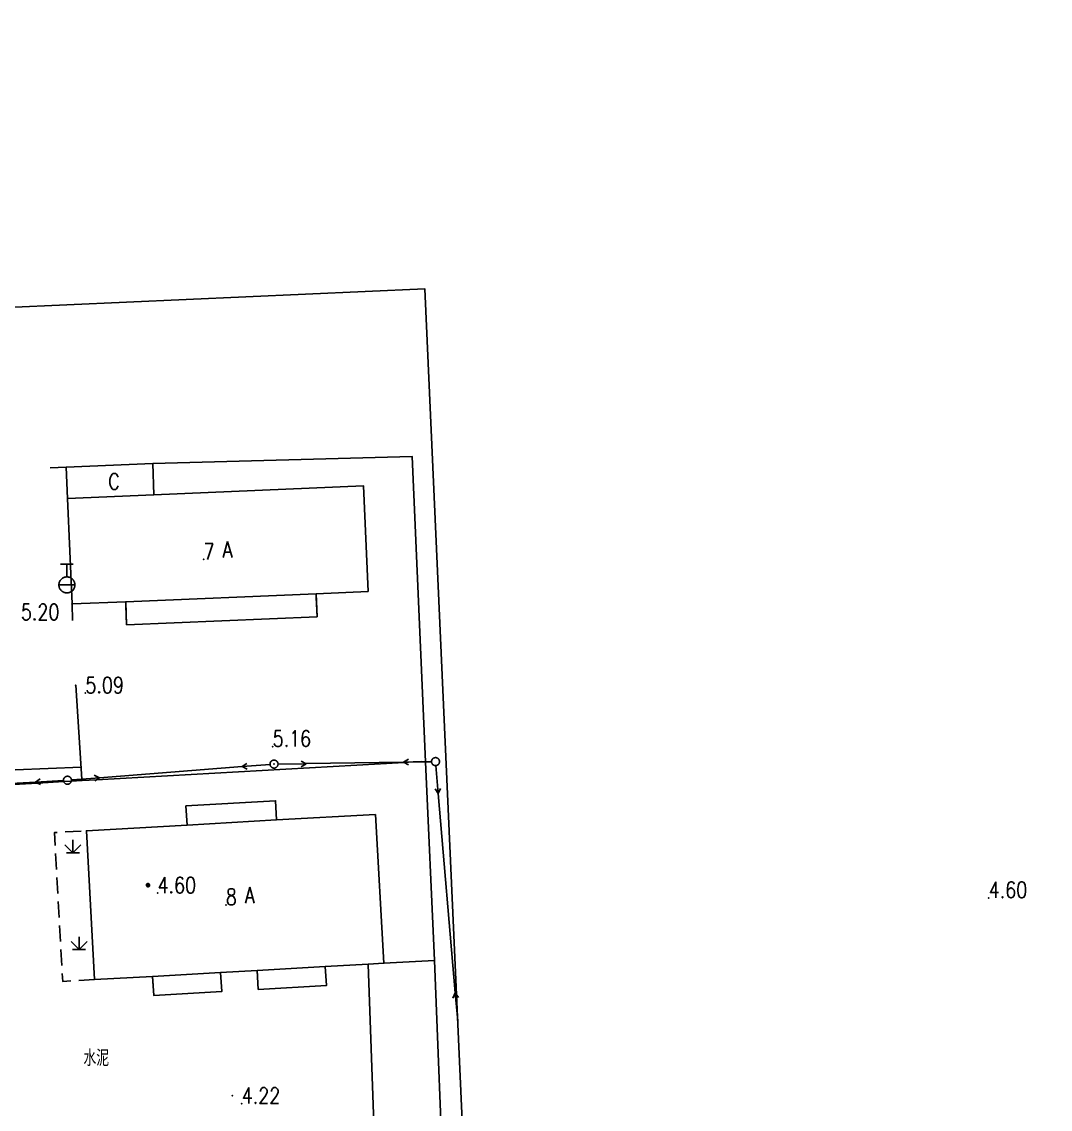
# Model space of a CAD drawing. Extents: x 500064 to 501389, y 2542464 to 2545400.
# Drawn here: x 500977.9 to 501042.1, y 2542775.5 to 2542843.4 of the extents above; entities that cross this region are included whole.
import ezdxf

# ---------------------------------------------------------------- set-up
doc = ezdxf.new("R2010")
doc.units = 0
doc.header["$LTSCALE"] = 0.5
doc.linetypes.add('CENTER', pattern=[50.8, 31.75, -6.35, 6.35, -6.35])
doc.layers.add('地形图', color=8, linetype='CONTINUOUS')
doc.styles.add('HZ', font='romans.shx', dxfattribs={"width": 0.8, "bigfont": 'hztxt.shx'})

msp = doc.modelspace()

# ---------------------------------------------------------------- linework, layer by layer
at = {"layer": '地形图', "linetype": 'Continuous'}
msp.add_lwpolyline([(501051.765, 2542864.58), (501048.881, 2542930.755), (500945.758, 2542926.198), (500949.738, 2542836.138), (500957.78, 2542836.499), (500958.294, 2542824.71), (501003.023, 2542826.72), (501006.649, 2542745.998), (501083.569, 2542749.427), (501082.741, 2542767.84), (501075.226, 2542767.514), (501073.683, 2542803.233), (501081.204, 2542803.584), (501080.395, 2542822.073), (501053.731, 2542820.719), (501053.374, 2542829.192), (501045.364, 2542828.835), (501043.755, 2542864.223)], close=True, dxfattribs=at)
at = {"layer": '地形图'}
for points in [[(501003.623, 2542784.773), (501003.074, 2542797.183), (501002.23, 2542816.253), (500986.03, 2542815.814)], [(500979.636, 2542815.534), (500980.634, 2542815.587)], [(500980.274, 2542809.528), (500980.674, 2542809.528), (500981.074, 2542809.528)], [(500980.674, 2542808.728), (500980.674, 2542809.528)], [(500980.674, 2542807.728), (500980.706, 2542807.729), (500980.737, 2542807.732), (500980.768, 2542807.737), (500980.798, 2542807.744), (500980.829, 2542807.753), (500980.858, 2542807.763), (500980.887, 2542807.776), (500980.915, 2542807.79), (500980.942, 2542807.806), (500980.968, 2542807.824), (500980.993, 2542807.843), (500981.016, 2542807.864), (500981.039, 2542807.886), (500981.059, 2542807.909), (500981.079, 2542807.934), (500981.096, 2542807.96), (500981.112, 2542807.987), (500981.127, 2542808.015), (500981.139, 2542808.044), (500981.15, 2542808.074), (500981.158, 2542808.104), (500981.165, 2542808.134), (500981.17, 2542808.165), (500981.173, 2542808.197), (500981.174, 2542808.228), (500981.173, 2542808.259), (500981.17, 2542808.291), (500981.165, 2542808.322), (500981.158, 2542808.352), (500981.15, 2542808.383), (500981.139, 2542808.412), (500981.127, 2542808.441), (500981.112, 2542808.469), (500981.096, 2542808.496), (500981.079, 2542808.522), (500981.059, 2542808.547), (500981.039, 2542808.57), (500981.016, 2542808.593), (500980.993, 2542808.613), (500980.968, 2542808.633), (500980.942, 2542808.65), (500980.915, 2542808.666), (500980.887, 2542808.68), (500980.858, 2542808.693), (500980.829, 2542808.704), (500980.798, 2542808.712), (500980.768, 2542808.719), (500980.737, 2542808.724), (500980.706, 2542808.727), (500980.674, 2542808.728), (500980.643, 2542808.727), (500980.611, 2542808.724), (500980.58, 2542808.719), (500980.55, 2542808.712), (500980.52, 2542808.704), (500980.49, 2542808.693), (500980.461, 2542808.68), (500980.433, 2542808.666), (500980.406, 2542808.65), (500980.38, 2542808.633), (500980.355, 2542808.613), (500980.332, 2542808.593), (500980.31, 2542808.57), (500980.289, 2542808.547), (500980.27, 2542808.522), (500980.252, 2542808.496), (500980.236, 2542808.469), (500980.222, 2542808.441), (500980.209, 2542808.412), (500980.199, 2542808.383), (500980.19, 2542808.352), (500980.183, 2542808.322), (500980.178, 2542808.291), (500980.175, 2542808.259), (500980.174, 2542808.228), (500980.175, 2542808.197), (500980.178, 2542808.165), (500980.183, 2542808.134), (500980.19, 2542808.104), (500980.199, 2542808.074), (500980.209, 2542808.044), (500980.222, 2542808.015), (500980.236, 2542807.987), (500980.252, 2542807.96), (500980.27, 2542807.934), (500980.289, 2542807.909), (500980.31, 2542807.886), (500980.332, 2542807.864), (500980.355, 2542807.843), (500980.38, 2542807.824), (500980.406, 2542807.806), (500980.433, 2542807.79), (500980.461, 2542807.776), (500980.49, 2542807.763), (500980.52, 2542807.753), (500980.55, 2542807.744), (500980.58, 2542807.737), (500980.611, 2542807.732), (500980.643, 2542807.729), (500980.674, 2542807.728)], [(500980.174, 2542808.228), (500981.174, 2542808.228)], [(500984.355, 2542806.935), (500984.406, 2542805.736), (500996.295, 2542806.237), (500996.245, 2542807.436)], [(500980.994, 2542807.037), (500981.027, 2542806)], [(500981.232, 2542801.964), (500981.617, 2542796.101), (500981.623, 2542796.009)], [(501002.823, 2542797.201), (501002.301, 2542797.172), (501001.731, 2542797.14), (500982.518, 2542796.059), (500981.623, 2542796.009), (500980.951, 2542795.971), (500980.474, 2542795.944), (500978.843, 2542795.852), (500966.361, 2542795.151), (500964.743, 2542795.06), (500964.733, 2542795.059), (500964.257, 2542795.032), (500952.41, 2542794.366), (500953.476, 2542776.43)], [(500991.614, 2542796.884), (500991.905, 2542797.084)], [(500993.358, 2542797.02), (500991.614, 2542796.884)], [(500993.608, 2542796.79), (500993.623, 2542796.79), (500993.639, 2542796.792), (500993.654, 2542796.794), (500993.67, 2542796.798), (500993.685, 2542796.802), (500993.7, 2542796.807), (500993.714, 2542796.814), (500993.728, 2542796.821), (500993.741, 2542796.829), (500993.754, 2542796.838), (500993.767, 2542796.847), (500993.779, 2542796.858), (500993.79, 2542796.869), (500993.8, 2542796.881), (500993.81, 2542796.893), (500993.819, 2542796.906), (500993.827, 2542796.919), (500993.834, 2542796.933), (500993.84, 2542796.948), (500993.845, 2542796.963), (500993.85, 2542796.978), (500993.853, 2542796.993), (500993.856, 2542797.009), (500993.857, 2542797.024), (500993.858, 2542797.04), (500993.857, 2542797.042), (500993.857, 2542797.056), (500993.856, 2542797.071), (500993.853, 2542797.087), (500993.85, 2542797.102), (500993.845, 2542797.117), (500993.84, 2542797.132), (500993.834, 2542797.146), (500993.827, 2542797.16), (500993.819, 2542797.174), (500993.81, 2542797.187), (500993.8, 2542797.199), (500993.79, 2542797.211), (500993.779, 2542797.222), (500993.767, 2542797.232), (500993.754, 2542797.242), (500993.741, 2542797.251), (500993.728, 2542797.259), (500993.714, 2542797.266), (500993.7, 2542797.272), (500993.685, 2542797.278), (500993.67, 2542797.282), (500993.654, 2542797.285), (500993.639, 2542797.288), (500993.623, 2542797.289), (500993.608, 2542797.29), (500993.592, 2542797.289), (500993.576, 2542797.288), (500993.561, 2542797.285), (500993.545, 2542797.282), (500993.53, 2542797.278), (500993.515, 2542797.272), (500993.501, 2542797.266), (500993.487, 2542797.259), (500993.474, 2542797.251), (500993.461, 2542797.242), (500993.448, 2542797.232), (500993.436, 2542797.222), (500993.425, 2542797.211), (500993.415, 2542797.199), (500993.405, 2542797.187), (500993.396, 2542797.174), (500993.388, 2542797.16), (500993.381, 2542797.146), (500993.375, 2542797.132), (500993.37, 2542797.117), (500993.365, 2542797.102), (500993.362, 2542797.087), (500993.359, 2542797.071), (500993.358, 2542797.056), (500993.358, 2542797.04), (500993.358, 2542797.024), (500993.358, 2542797.02), (500993.359, 2542797.009), (500993.362, 2542796.993), (500993.365, 2542796.978), (500993.37, 2542796.963), (500993.375, 2542796.948), (500993.381, 2542796.933), (500993.388, 2542796.919), (500993.396, 2542796.906), (500993.405, 2542796.893), (500993.415, 2542796.881), (500993.425, 2542796.869), (500993.436, 2542796.858), (500993.448, 2542796.847), (500993.461, 2542796.838), (500993.474, 2542796.829), (500993.487, 2542796.821), (500993.501, 2542796.814), (500993.515, 2542796.807), (500993.53, 2542796.802), (500993.545, 2542796.798), (500993.561, 2542796.794), (500993.576, 2542796.792), (500993.592, 2542796.79), (500993.608, 2542796.79)], [(500993.857, 2542797.042), (500995.607, 2542797.056)], [(500995.3, 2542797.231), (500995.607, 2542797.056)], [(500995.607, 2542797.056), (500995.303, 2542796.877)], [(500995.607, 2542797.07), (501001.69, 2542797.162)], [(501001.69, 2542797.162), (501001.994, 2542797.344)], [(501003.44, 2542797.189), (501003.074, 2542797.183), (501002.301, 2542797.172), (501001.69, 2542797.162)], [(501001.999, 2542796.99), (501001.731, 2542797.14), (501001.69, 2542797.162)], [(501003.69, 2542796.943), (501003.706, 2542796.943), (501003.712, 2542796.944), (501003.722, 2542796.945), (501003.737, 2542796.947), (501003.752, 2542796.951), (501003.768, 2542796.955), (501003.782, 2542796.96), (501003.797, 2542796.967), (501003.811, 2542796.974), (501003.824, 2542796.982), (501003.837, 2542796.99), (501003.85, 2542797), (501003.861, 2542797.01), (501003.873, 2542797.022), (501003.883, 2542797.033), (501003.893, 2542797.046), (501003.901, 2542797.059), (501003.909, 2542797.072), (501003.916, 2542797.086), (501003.923, 2542797.101), (501003.928, 2542797.115), (501003.932, 2542797.131), (501003.936, 2542797.146), (501003.938, 2542797.161), (501003.94, 2542797.177), (501003.94, 2542797.193), (501003.94, 2542797.208), (501003.938, 2542797.224), (501003.936, 2542797.24), (501003.932, 2542797.255), (501003.928, 2542797.27), (501003.923, 2542797.285), (501003.916, 2542797.299), (501003.909, 2542797.313), (501003.901, 2542797.327), (501003.893, 2542797.34), (501003.883, 2542797.352), (501003.873, 2542797.364), (501003.861, 2542797.375), (501003.85, 2542797.385), (501003.837, 2542797.395), (501003.824, 2542797.404), (501003.811, 2542797.412), (501003.797, 2542797.419), (501003.782, 2542797.425), (501003.768, 2542797.43), (501003.752, 2542797.435), (501003.737, 2542797.438), (501003.722, 2542797.441), (501003.706, 2542797.442), (501003.69, 2542797.443), (501003.675, 2542797.442), (501003.659, 2542797.441), (501003.643, 2542797.438), (501003.628, 2542797.435), (501003.613, 2542797.43), (501003.598, 2542797.425), (501003.584, 2542797.419), (501003.57, 2542797.412), (501003.556, 2542797.404), (501003.543, 2542797.395), (501003.531, 2542797.385), (501003.519, 2542797.375), (501003.508, 2542797.364), (501003.498, 2542797.352), (501003.488, 2542797.34), (501003.479, 2542797.327), (501003.471, 2542797.313), (501003.464, 2542797.299), (501003.458, 2542797.285), (501003.453, 2542797.27), (501003.448, 2542797.255), (501003.445, 2542797.24), (501003.442, 2542797.224), (501003.441, 2542797.208), (501003.44, 2542797.193), (501003.44, 2542797.189), (501003.441, 2542797.177), (501003.442, 2542797.161), (501003.445, 2542797.146), (501003.448, 2542797.131), (501003.453, 2542797.115), (501003.458, 2542797.101), (501003.464, 2542797.086), (501003.471, 2542797.072), (501003.479, 2542797.059), (501003.488, 2542797.046), (501003.498, 2542797.033), (501003.508, 2542797.022), (501003.519, 2542797.01), (501003.531, 2542797), (501003.543, 2542796.99), (501003.556, 2542796.982), (501003.57, 2542796.974), (501003.584, 2542796.967), (501003.598, 2542796.96), (501003.613, 2542796.955), (501003.628, 2542796.951), (501003.643, 2542796.947), (501003.659, 2542796.945), (501003.675, 2542796.943), (501003.69, 2542796.943)], [(501003.712, 2542796.944), (501003.861, 2542795.2)], [(500952.409, 2542794.366), (500952.35, 2542795.074), (500952.363, 2542795.321), (500952.44, 2542795.484), (500952.553, 2542795.609), (500952.699, 2542795.686), (500981.568, 2542796.845)], [(500980.709, 2542795.78), (500980.724, 2542795.781), (500980.74, 2542795.782), (500980.756, 2542795.785), (500980.771, 2542795.788), (500980.786, 2542795.793), (500980.801, 2542795.798), (500980.815, 2542795.804), (500980.829, 2542795.811), (500980.843, 2542795.819), (500980.856, 2542795.828), (500980.868, 2542795.838), (500980.88, 2542795.848), (500980.891, 2542795.859), (500980.901, 2542795.871), (500980.911, 2542795.884), (500980.92, 2542795.897), (500980.928, 2542795.91), (500980.935, 2542795.924), (500980.941, 2542795.938), (500980.946, 2542795.953), (500980.951, 2542795.968), (500980.951, 2542795.971), (500980.954, 2542795.984), (500980.957, 2542795.999), (500980.958, 2542796.015), (500980.959, 2542796.03), (500980.958, 2542796.046), (500980.958, 2542796.05), (500980.957, 2542796.062), (500980.954, 2542796.077), (500980.951, 2542796.093), (500980.946, 2542796.108), (500980.941, 2542796.122), (500980.935, 2542796.137), (500980.928, 2542796.151), (500980.92, 2542796.164), (500980.911, 2542796.177), (500980.901, 2542796.19), (500980.891, 2542796.202), (500980.88, 2542796.213), (500980.868, 2542796.223), (500980.856, 2542796.233), (500980.843, 2542796.242), (500980.829, 2542796.25), (500980.815, 2542796.257), (500980.801, 2542796.263), (500980.786, 2542796.268), (500980.771, 2542796.273), (500980.756, 2542796.276), (500980.74, 2542796.279), (500980.724, 2542796.28), (500980.709, 2542796.28), (500980.693, 2542796.28), (500980.677, 2542796.279), (500980.662, 2542796.276), (500980.647, 2542796.273), (500980.631, 2542796.268), (500980.617, 2542796.263), (500980.602, 2542796.257), (500980.588, 2542796.25), (500980.575, 2542796.242), (500980.562, 2542796.233), (500980.549, 2542796.223), (500980.538, 2542796.213), (500980.526, 2542796.202), (500980.516, 2542796.19), (500980.506, 2542796.177), (500980.498, 2542796.164), (500980.49, 2542796.151), (500980.482, 2542796.137), (500980.476, 2542796.122), (500980.471, 2542796.108), (500980.467, 2542796.093), (500980.463, 2542796.077), (500980.461, 2542796.062), (500980.459, 2542796.046), (500980.459, 2542796.03), (500980.459, 2542796.017), (500980.459, 2542796.015), (500980.461, 2542795.999), (500980.463, 2542795.984), (500980.467, 2542795.968), (500980.471, 2542795.953), (500980.474, 2542795.944), (500980.476, 2542795.938), (500980.482, 2542795.924), (500980.49, 2542795.91), (500980.498, 2542795.897), (500980.506, 2542795.884), (500980.516, 2542795.871), (500980.526, 2542795.859), (500980.538, 2542795.848), (500980.549, 2542795.838), (500980.562, 2542795.828), (500980.575, 2542795.819), (500980.588, 2542795.811), (500980.602, 2542795.804), (500980.617, 2542795.798), (500980.631, 2542795.793), (500980.647, 2542795.788), (500980.662, 2542795.785), (500980.677, 2542795.782), (500980.693, 2542795.781), (500980.709, 2542795.78)], [(500982.384, 2542796.339), (500982.703, 2542796.186)], [(500982.703, 2542796.186), (500991.614, 2542796.884)], [(500991.933, 2542796.731), (500991.614, 2542796.884)], [(500966.487, 2542795.233), (500978.712, 2542795.919)], [(500978.712, 2542795.919), (500979.008, 2542796.112)], [(500980.459, 2542796.017), (500978.712, 2542795.919)], [(500979.027, 2542795.759), (500978.843, 2542795.852), (500978.712, 2542795.919)], [(500980.958, 2542796.05), (500981.617, 2542796.101), (500982.703, 2542796.186)], [(500982.703, 2542796.186), (500982.518, 2542796.059), (500982.411, 2542795.986)], [(501003.861, 2542795.2), (501003.659, 2542795.49)], [(501004.011, 2542795.52), (501003.861, 2542795.2)], [(501003.861, 2542795.2), (501004.927, 2542782.745)], [(500993.769, 2542793.556), (500993.7, 2542794.754), (500988.109, 2542794.431), (500988.178, 2542793.233)], [(500980.575, 2542792.804), (500981.573, 2542792.86)], [(500979.938, 2542791.952), (500979.891, 2542792.765), (500980.076, 2542792.775)], [(500981.054, 2542791.501), (500981.054, 2542792.301)], [(500980.554, 2542792.001), (500981.054, 2542791.501)], [(500980.654, 2542791.501), (500981.054, 2542791.501), (500981.454, 2542791.501)], [(500981.054, 2542791.501), (500981.554, 2542792.001)], [(500980.021, 2542790.454), (500979.966, 2542791.452)], [(500980.105, 2542788.956), (500980.049, 2542789.955)], [(500985.738, 2542789.377), (500985.748, 2542789.377), (500985.758, 2542789.379), (500985.768, 2542789.382), (500985.778, 2542789.385), (500985.787, 2542789.39), (500985.796, 2542789.396), (500985.804, 2542789.402), (500985.812, 2542789.41), (500985.818, 2542789.418), (500985.822, 2542789.423), (500985.824, 2542789.427), (500985.829, 2542789.436), (500985.833, 2542789.446), (500985.835, 2542789.456), (500985.837, 2542789.466), (500985.837, 2542789.477), (500985.837, 2542789.487), (500985.835, 2542789.498), (500985.833, 2542789.508), (500985.829, 2542789.517), (500985.826, 2542789.524), (500985.824, 2542789.527), (500985.818, 2542789.536), (500985.812, 2542789.544), (500985.804, 2542789.551), (500985.796, 2542789.558), (500985.787, 2542789.563), (500985.786, 2542789.564), (500985.778, 2542789.568), (500985.768, 2542789.572), (500985.758, 2542789.575), (500985.748, 2542789.576), (500985.738, 2542789.577), (500985.727, 2542789.576), (500985.717, 2542789.575), (500985.707, 2542789.572), (500985.697, 2542789.568), (500985.687, 2542789.563), (500985.679, 2542789.558), (500985.671, 2542789.551), (500985.663, 2542789.544), (500985.657, 2542789.536), (500985.654, 2542789.531), (500985.651, 2542789.527), (500985.646, 2542789.517), (500985.642, 2542789.508), (500985.64, 2542789.498), (500985.638, 2542789.487), (500985.638, 2542789.477), (500985.638, 2542789.466), (500985.64, 2542789.456), (500985.642, 2542789.446), (500985.646, 2542789.436), (500985.649, 2542789.43), (500985.651, 2542789.427), (500985.657, 2542789.418), (500985.663, 2542789.41), (500985.671, 2542789.402), (500985.679, 2542789.396), (500985.687, 2542789.39), (500985.689, 2542789.39), (500985.697, 2542789.385), (500985.707, 2542789.382), (500985.717, 2542789.379), (500985.727, 2542789.377), (500985.738, 2542789.377)], [(500985.689, 2542789.39), (500985.822, 2542789.423), (500985.824, 2542789.427), (500985.651, 2542789.427), (500985.649, 2542789.43), (500985.837, 2542789.477), (500985.638, 2542789.477), (500985.826, 2542789.524), (500985.824, 2542789.527), (500985.651, 2542789.527), (500985.654, 2542789.531), (500985.786, 2542789.564)], [(500980.189, 2542787.459), (500980.133, 2542788.457)], [(500980.273, 2542785.961), (500980.217, 2542786.96)], [(500981.431, 2542785.459), (500981.431, 2542786.259)], [(500980.357, 2542784.463), (500980.301, 2542785.462)], [(500980.931, 2542785.959), (500981.431, 2542785.459)], [(500981.031, 2542785.459), (500981.431, 2542785.459), (500981.831, 2542785.459)], [(500981.431, 2542785.459), (500981.931, 2542785.959)], [(500986.022, 2542783.787), (500986.092, 2542782.589), (500990.344, 2542782.834), (500990.275, 2542784.032)], [(500992.551, 2542784.164), (500992.621, 2542782.966), (500996.874, 2542783.211), (500996.804, 2542784.409)], [(500980.911, 2542783.494), (500980.412, 2542783.465), (500980.385, 2542783.964)], [(500982.408, 2542783.578), (500981.411, 2542783.522)], [(501004.777, 2542782.425), (501004.927, 2542782.745)], [(501004.927, 2542782.745), (501005.129, 2542782.455)], [(501005.076, 2542781.002), (501004.927, 2542782.745)]]:
    msp.add_lwpolyline(points, dxfattribs=at)
for points in [[(500980.717, 2542813.631), (500986.112, 2542813.859), (500986.03, 2542815.814), (500980.634, 2542815.587)], [(500980.717, 2542813.631), (500980.994, 2542807.037), (500984.345, 2542807.178), (500996.235, 2542807.679), (500999.478, 2542807.816), (500999.2, 2542814.41), (500986.112, 2542813.859)], [(500996.235, 2542807.679), (500984.345, 2542807.178), (500984.406, 2542805.736), (500996.295, 2542806.237)], [(500993.769, 2542793.549), (500993.7, 2542794.754), (500988.109, 2542794.431), (500988.178, 2542793.233)], [(500999.948, 2542793.898), (500993.769, 2542793.549), (500988.178, 2542793.233), (500981.888, 2542792.878), (500982.408, 2542783.578), (500986.022, 2542783.782), (500990.275, 2542784.022), (500992.551, 2542784.15), (500996.805, 2542784.391), (500999.475, 2542784.542), (501000.468, 2542784.598)], [(501003.623, 2542784.773), (501000.468, 2542784.598), (500999.475, 2542784.542), (501000.028, 2542769.321), (501001.668, 2542769.388), (501004.221, 2542769.489)], [(500986.022, 2542783.782), (500986.092, 2542782.589), (500990.344, 2542782.834), (500990.275, 2542784.022)], [(500992.551, 2542784.15), (500992.621, 2542782.966), (500996.874, 2542783.211), (500996.805, 2542784.391)]]:
    msp.add_lwpolyline(points, close=True, dxfattribs=at)
at = {"layer": '地形图', "linetype": 'CENTER'}
for p in [(500989.211, 2542809.823, 7), (500981.832, 2542801.468, 5.09), (500993.522, 2542798.13, 5.16), (500986.337, 2542788.981, 4.6), (500990.598, 2542788.245, 8), (501038.234, 2542788.684, 4.6), (500991.596, 2542775.838, 4.22)]:
    msp.add_point(p, dxfattribs=at)
at = {"layer": '地形图', "ltscale": 10}
for p in [(500980.994, 2542807.038), (500981.232, 2542801.964), (500993.607, 2542797.04), (500990.996, 2542776.334)]:
    msp.add_point(p, dxfattribs=at)

# ---------------------------------------------------------------- texts
at = {"layer": '地形图', "ltscale": 10, "style": 'HZ', "width": 0.8}
for s, p in [('C', (500983.259, 2542814.185)), ('7', (500989.211, 2542809.823)), ('A', (500990.401, 2542809.937)), ('5.20', (500977.804, 2542806.036)), ('5.09', (500981.832, 2542801.468)), ('5.16', (500993.522, 2542798.13)), ('4.60', (500986.337, 2542788.981)), ('4.60', (501038.234, 2542788.684)), ('8', (500990.598, 2542788.245)), ('A', (500991.788, 2542788.359)), ('水泥', (500981.707, 2542778.183)), ('4.22', (500991.596, 2542775.838))]:
    msp.add_text(s, height=1, dxfattribs=at).set_placement(p)

doc.saveas('drawing.dxf')
